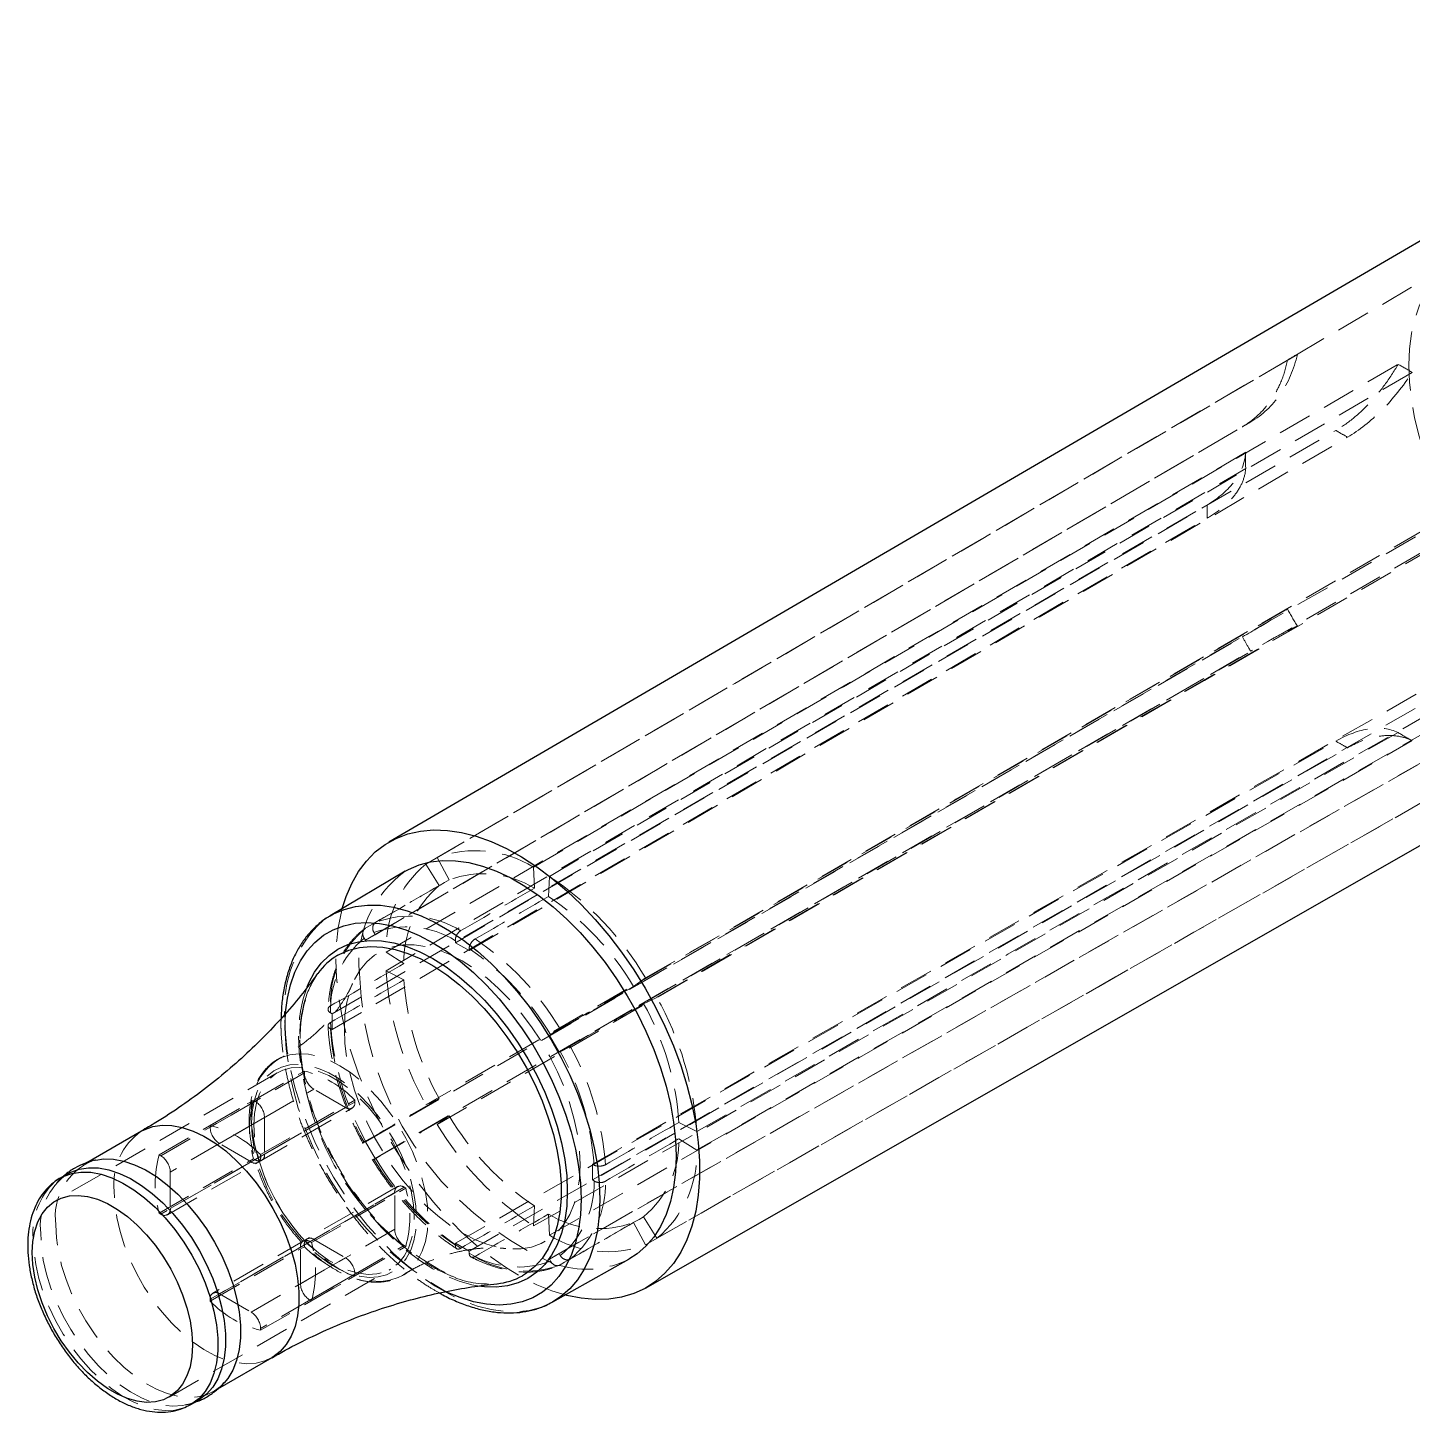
# Model space of a CAD drawing. Header units: millimetres. Extents: x 0 to 420, y 0 to 297.
# Drawn here: x 169.4 to 221.3, y 138.2 to 190.1 of the extents above; entities that cross this region are included whole.
import ezdxf

# ---------------------------------------------------------------- set-up
doc = ezdxf.new("R2010")
doc.units = ezdxf.units.MM
doc.linetypes.add('HIDDEN', pattern=[1.905, 1.27, -0.635])

msp = doc.modelspace()

# ---------------------------------------------------------------- linework, layer by layer
at = {"color": 7, "linetype": 'Continuous', "lineweight": 25}
for p, q in [((235.27918, 190.11609), (182.90681, 159.58196)), ((192.551, 142.87593), (245.18334, 172.95972)), ((183.51245, 158.4896), (180.7012, 156.81894)), ((180.67262, 156.80172), (180.7012, 156.81894)), ((173.62378, 148.74411), (171.57759, 147.56286)), ((170.86607, 147.15211), (170.58196, 146.9881)), ((189.0553, 142.34765), (191.90791, 143.94666)), ((189.0553, 142.34765), (189.03111, 142.33425)), ((176.48802, 139.08183), (178.52339, 140.25683)), ((175.48156, 138.50082), (175.76567, 138.66483)), ((175.48156, 138.50082), (175.46025, 138.48873))]:
    msp.add_line(p, q, dxfattribs=at)
at = {"color": 7, "linetype": 'HIDDEN', "lineweight": 18}
for p, q in [((222.89863, 181.34663), (216.76682, 177.76073)), ((182.02488, 155.90326), (214.91113, 175.15734)), ((182.38488, 156.11115), (215.21983, 175.33561)), ((185.40032, 155.81272), (218.41379, 175.01951)), ((185.90944, 155.51881), (218.85035, 174.76748)), ((180.77585, 153.1422), (213.58815, 172.23282)), ((180.77585, 152.55429), (213.58815, 171.72869)), ((188.92488, 152.33569), (222.04431, 171.39592)), ((189.28488, 151.71215), (222.35301, 170.86124)), ((182.02488, 148.35111), (214.91113, 167.27668)), ((182.38488, 147.72757), (215.21983, 166.742)), ((190.53392, 147.50898), (223.67599, 166.40923)), ((190.53392, 146.92107), (223.67599, 165.9051)), ((185.40032, 144.54446), (218.41379, 163.37044)), ((185.90944, 144.25055), (218.85035, 163.11841)), ((188.92488, 143.95211), (222.04431, 162.80231)), ((189.28488, 144.16), (222.35301, 162.98057)), ((184.71742, 159.00389), (185.16691, 158.16794)), ((184.79217, 157.95154), (184.29297, 158.75878)), ((188.35975, 157.85195), (188.32459, 158.6469)), ((188.92487, 158.30037), (188.88971, 157.54601)), ((180.47182, 156.66684), (180.67262, 156.80172)), ((182.02488, 155.90326), (181.97727, 155.98026)), ((182.38488, 156.11115), (182.02488, 155.90326)), ((182.34201, 156.19089), (182.38488, 156.11115)), ((185.40032, 155.81272), (185.39697, 155.88854)), ((185.90944, 155.51881), (185.40032, 155.81272)), ((182.79883, 155.4559), (183.46966, 155.02804)), ((185.91279, 155.59077), (185.90944, 155.51881)), ((183.46966, 154.41606), (182.79883, 154.76273)), ((192.08255, 154.17563), (192.53204, 154.49261)), ((192.9565, 153.75743), (192.45729, 153.52656)), ((180.71186, 153.18301), (180.77585, 153.1422)), ((180.77585, 153.1422), (180.77585, 152.55429)), ((180.77585, 152.55429), (180.71186, 152.58735)), ((188.92488, 152.33569), (188.96776, 152.36593)), ((189.28488, 151.71215), (188.92488, 152.33569)), ((189.3325, 151.73418), (189.28488, 151.71215)), ((178.78219, 151.46079), (178.86845, 151.50281)), ((178.72173, 150.93655), (170.41322, 146.14016)), ((176.20087, 148.96122), (179.7364, 151.00225)), ((179.7364, 150.93429), (176.20087, 148.89327)), ((179.7364, 150.93429), (179.7364, 151.00225)), ((176.55442, 148.2809), (180.08995, 150.32192)), ((181.27789, 149.63613), (180.08995, 150.32192)), ((174.29647, 147.86148), (177.832, 149.9025)), ((174.35532, 147.82751), (177.89085, 149.86853)), ((181.27789, 149.63613), (177.74236, 147.59511)), ((177.89085, 149.86853), (177.832, 149.9025)), ((177.99234, 147.57036), (181.52787, 149.61138)), ((178.09591, 147.86724), (181.63145, 149.90826)), ((178.09591, 147.79928), (181.63145, 149.8403)), ((181.63145, 149.8403), (181.63145, 149.90826)), ((184.29297, 149.73475), (184.79217, 149.96562)), ((178.2444, 149.25616), (174.70887, 147.21514)), ((178.2444, 149.25616), (178.2444, 147.88437)), ((185.16691, 149.31655), (184.71742, 148.99957)), ((193.7798, 149.07612), (194.45064, 148.72945)), ((176.20087, 148.96122), (176.20087, 148.89327)), ((177.74236, 147.59511), (176.55442, 148.2809)), ((181.97727, 148.32909), (182.02488, 148.35111)), ((182.02488, 148.35111), (182.38488, 147.72757)), ((194.45064, 148.03628), (193.7798, 148.46414)), ((171.57759, 147.56286), (171.43175, 147.47868)), ((174.29647, 147.86148), (174.35532, 147.82751)), ((174.29647, 145.67315), (177.832, 147.71417)), ((177.89085, 147.6802), (174.35532, 145.63918)), ((174.6053, 145.61443), (178.14083, 147.65545)), ((174.70887, 145.84335), (178.2444, 147.88437)), ((177.89085, 147.6802), (177.832, 147.71417)), ((178.09591, 147.86724), (178.09591, 147.79928)), ((182.38488, 147.72757), (182.34201, 147.69734)), ((190.53392, 147.50898), (190.59791, 147.47591)), ((190.53392, 146.92107), (190.53392, 147.50898)), ((174.70887, 147.21514), (174.70887, 145.84335)), ((179.58791, 144.39853), (183.12344, 146.43955)), ((183.22701, 146.66847), (179.69148, 144.62745)), ((183.47699, 146.64372), (179.94146, 144.6027)), ((180.00031, 144.56873), (183.53584, 146.60975)), ((183.12344, 145.06776), (183.12344, 146.43955)), ((183.47699, 146.64372), (183.53584, 146.60975)), ((190.59791, 146.88026), (190.53392, 146.92107)), ((188.32459, 145.19182), (188.35975, 145.94617)), ((174.29647, 145.67315), (174.35532, 145.63918)), ((188.88971, 145.64023), (188.92487, 144.84529)), ((192.45729, 145.54064), (192.9565, 144.7334)), ((183.12344, 145.06776), (179.58791, 143.02674)), ((192.53204, 144.48829), (192.08255, 145.32424)), ((176.20087, 142.4426), (179.7364, 144.48362)), ((176.20087, 142.37464), (179.7364, 144.41566)), ((179.83997, 144.71254), (176.30444, 142.67152)), ((180.08995, 144.68778), (176.55442, 142.64676)), ((179.58791, 143.02674), (179.58791, 144.39853)), ((179.7364, 144.48362), (179.7364, 144.41566)), ((180.00031, 144.56873), (179.94146, 144.6027)), ((179.94146, 142.41437), (183.47699, 144.45539)), ((180.00031, 142.3804), (183.53584, 144.42142)), ((180.08995, 144.68778), (181.27789, 144.002)), ((183.47699, 144.45539), (183.53584, 144.42142)), ((185.39697, 144.4725), (185.40032, 144.54446)), ((185.40032, 144.54446), (185.90944, 144.25055)), ((177.74236, 141.96098), (181.27789, 144.002)), ((185.90944, 144.25055), (185.91279, 144.17472)), ((188.92488, 143.95211), (189.28488, 144.16)), ((188.96776, 143.87238), (188.92488, 143.95211)), ((189.28488, 144.16), (189.3325, 144.08301)), ((174.66288, 138.77874), (182.97138, 143.57514)), ((181.63145, 143.38963), (178.09591, 141.34861)), ((178.09591, 141.28065), (181.63145, 143.32167)), ((181.63145, 143.38963), (181.63145, 143.32167)), ((183.45639, 143.36584), (183.4169, 143.34169)), ((176.20087, 142.37464), (176.20087, 142.4426)), ((176.55442, 142.64676), (177.74236, 141.96098)), ((180.00031, 142.3804), (179.94146, 142.41437)), ((178.09591, 141.28065), (178.09591, 141.34861)), ((176.33136, 138.9914), (176.48802, 139.08183)), ((175.46025, 138.48873), (175.39722, 138.45537))]:
    msp.add_line(p, q, dxfattribs=at)
at = {"color": 7, "linetype": 'HIDDEN', "lineweight": 18, "flags": 128}
for points in [[(221.15164, 177.46295), (221.17584, 178.07113), (221.24823, 178.64648), (221.36824, 179.18436), (221.5349, 179.68045), (221.74686, 180.13075), (222.00242, 180.53163), (222.29953, 180.87987), (222.63578, 181.17266), (223.00848, 181.40764), (223.41462, 181.58293), (223.85094, 181.69711), (224.31391, 181.74927), (224.79981, 181.73898), (225.30473, 181.66632), (225.82461, 181.53188), (226.35525, 181.33675), (226.89239, 181.08249), (227.43171, 180.77115), (227.96885, 180.40524), (228.49949, 179.98771), (229.01937, 179.5219), (229.52429, 179.01159), (230.01019, 178.46087), (230.47317, 177.87418), (230.90948, 177.25625), (231.31562, 176.61204), (231.68832, 175.94674), (232.02457, 175.26572), (232.32168, 174.57445), (232.57724, 173.8785), (232.7892, 173.18348), (232.95586, 172.49497), (233.07587, 171.81853), (233.14826, 171.1596), (233.17246, 170.52348), (233.14826, 169.9153), (233.07587, 169.33995), (232.95586, 168.80206), (232.7892, 168.30597), (232.57724, 167.85568), (232.32168, 167.4548), (232.02457, 167.10656), (231.68832, 166.81377), (231.31562, 166.57878), (230.90948, 166.40349), (230.47317, 166.28931), (230.01019, 166.23715), (229.52429, 166.24745), (229.01937, 166.32011), (228.49949, 166.45454), (227.96885, 166.64968), (227.43171, 166.90393), (226.89239, 167.21527), (226.35525, 167.58118), (225.82461, 167.99872), (225.30473, 168.46452), (224.79981, 168.97483), (224.31391, 169.52555), (223.85094, 170.11224), (223.41462, 170.73018), (223.00848, 171.37439), (222.63578, 172.03968), (222.29953, 172.72071), (222.00242, 173.41197), (221.74686, 174.10792), (221.5349, 174.80295), (221.36824, 175.49145), (221.24823, 176.16789), (221.17584, 176.82683), (221.15164, 177.46295)], [(184.29297, 158.75878), (195.87768, 165.53467), (216.59768, 177.65359)], [(216.97091, 177.86912), (205.11003, 170.93169), (184.71742, 159.00389)], [(188.32459, 158.6469), (199.9513, 165.4062), (220.74631, 177.49547)], [(221.27413, 177.19077), (209.37806, 170.24408), (188.92487, 158.30037)], [(215.03386, 174.19667), (203.17975, 167.30499), (182.79883, 155.4559)], [(182.79883, 154.76273), (194.35855, 161.51335), (215.03386, 173.58716)], [(192.53204, 154.49261), (204.19311, 161.20321), (225.04954, 173.20543)], [(225.42276, 172.55898), (213.48369, 165.64494), (192.9565, 153.75743)], [(216.59768, 168.32469), (204.71796, 161.48844), (184.29297, 149.73475)], [(184.71742, 148.99957), (196.28377, 155.69788), (216.97091, 167.67824)], [(194.45064, 148.72945), (206.11834, 155.38774), (226.98659, 167.29651)], [(226.98659, 166.687), (215.02189, 159.82838), (194.45064, 148.03628)], [(220.74631, 163.6929), (208.82359, 156.8893), (188.32459, 145.19182)], [(188.92487, 144.84529), (200.52559, 151.49489), (221.27413, 163.3882)], [(192.9565, 144.7334), (204.5992, 151.36642), (225.42276, 163.23008)], [(225.04954, 163.01455), (213.09162, 156.20168), (192.53204, 144.48829)], [(181.23547, 152.58291), (181.25968, 153.10238), (181.33204, 153.58821), (181.45177, 154.03507), (181.61754, 154.43807), (181.82755, 154.79279), (182.0795, 155.09535), (182.37062, 155.34243), (182.69772, 155.53132), (183.05721, 155.65996), (183.44517, 155.72693), (183.85734, 155.7315), (184.28921, 155.67362), (184.73603, 155.55393), (185.19293, 155.37374), (185.65488, 155.13501), (186.11684, 154.84038), (186.57373, 154.49305), (187.02056, 154.09685), (187.45242, 153.65611), (187.86459, 153.17565), (188.25255, 152.66075), (188.61205, 152.11705), (188.93915, 151.55049), (189.23027, 150.9673), (189.48221, 150.37385), (189.69222, 149.77666), (189.858, 149.18226), (189.97773, 148.59716), (190.05009, 148.02778), (190.0743, 147.48036), (190.05009, 146.96089), (189.97773, 146.47506), (189.858, 146.0282), (189.69222, 145.6252), (189.48221, 145.27047), (189.23027, 144.96792), (188.93915, 144.72084), (188.61205, 144.53195), (188.25255, 144.40331), (187.86459, 144.33634), (187.45242, 144.33177), (187.02056, 144.38964), (186.57373, 144.50933), (186.11684, 144.68953), (185.65488, 144.92825), (185.19293, 145.22289), (184.73603, 145.57021), (184.28921, 145.96642), (183.85734, 146.40716), (183.44517, 146.88761), (183.05721, 147.40251), (182.69772, 147.94622), (182.37062, 148.51277), (182.0795, 149.09597), (181.82755, 149.68941), (181.61754, 150.28661), (181.45177, 150.88101), (181.33204, 151.46611), (181.25968, 152.03548), (181.23547, 152.58291)], [(189.51732, 142.60663), (189.0188, 142.76205), (188.45374, 142.9919), (187.88368, 143.27957), (187.31261, 143.62305), (186.74455, 144.01993), (186.18348, 144.46743), (185.63334, 144.9624), (185.09797, 145.50137), (184.58115, 146.08056), (184.08648, 146.69592), (183.61745, 147.34312), (183.17735, 148.01762), (182.76925, 148.7147), (182.39602, 149.42947), (182.06029, 150.1569), (181.7644, 150.8919), (181.51043, 151.62931), (181.30016, 152.36397), (181.13507, 153.09071), (181.01631, 153.80444), (180.94472, 154.50015), (180.9208, 155.17296)], [(179.00452, 152.60537), (179.02822, 153.1835), (179.0299, 153.20315)], [(189.03111, 142.33425), (188.99148, 142.31296), (188.59227, 142.14066), (188.1634, 142.02843), (187.70833, 141.97716), (187.23071, 141.98728), (186.7344, 142.0587), (186.2234, 142.19084), (185.7018, 142.38265), (185.17382, 142.63257), (184.64371, 142.9386), (184.11574, 143.29826), (183.59414, 143.70868), (183.08313, 144.16653), (182.58683, 144.66814), (182.10921, 145.20946), (181.65414, 145.78615), (181.22527, 146.39354), (180.82606, 147.02676), (180.45972, 147.68071), (180.1292, 148.35011), (179.83716, 149.02959), (179.58596, 149.71367), (179.37761, 150.39683), (179.21379, 151.07359), (179.09583, 151.7385), (179.02468, 152.38619), (179.00089, 153.01146)], [(186.38237, 142.92401), (186.02108, 142.98853), (185.54157, 143.12664), (185.0526, 143.32516), (184.55887, 143.58218), (184.06514, 143.89521), (183.57616, 144.26125), (183.09665, 144.67676), (182.63122, 145.13775), (182.18436, 145.63978), (181.76036, 146.17802), (181.36332, 146.74727), (180.99705, 147.34205), (180.66508, 147.95665), (180.37061, 148.58514), (180.11648, 149.22146), (179.90513, 149.85949), (179.73859, 150.49309), (179.61848, 151.11615), (179.54595, 151.72267), (179.52169, 152.30682)], [(178.86845, 151.50281), (178.87345, 151.50505), (179.18769, 151.60794), (179.52931, 151.6492), (179.89333, 151.62825), (180.27444, 151.54537), (180.66709, 151.40179), (181.06555, 151.1996), (181.46401, 150.94174), (181.85666, 150.63197), (182.23778, 150.27482), (182.6018, 149.87549), (182.94342, 149.4398), (183.25765, 148.97411), (183.53992, 148.4852), (183.78611, 147.98022), (183.99263, 147.46651), (184.15646, 146.95157), (184.27522, 146.44292), (184.34717, 145.94796), (184.37128, 145.47392), (184.34717, 145.0277), (184.27522, 144.61582), (184.15646, 144.24428), (183.99263, 143.91851), (183.78611, 143.64324), (183.53992, 143.42249), (183.45639, 143.36584)], [(177.75285, 149.0418), (177.77725, 149.47547), (177.85005, 149.87414), (177.9701, 150.23151), (178.13552, 150.54195), (178.3437, 150.80058), (178.59134, 151.00329), (178.87456, 151.14691), (179.18887, 151.22917), (179.52932, 151.24876), (179.89055, 151.20538), (180.26685, 151.09972), (180.6523, 150.93343), (181.04081, 150.70915), (181.42626, 150.43041), (181.80256, 150.1016), (182.16379, 149.72791), (182.50425, 149.31524), (182.81856, 148.87009), (183.10177, 148.39948), (183.34942, 147.91084), (183.55759, 147.41186), (183.72301, 146.91043), (183.84307, 146.41444), (183.91587, 145.93172), (183.94026, 145.46989), (183.91587, 145.03622), (183.84307, 144.63756), (183.72301, 144.28018), (183.55759, 143.96974), (183.34942, 143.71112), (183.10177, 143.5084), (182.81856, 143.36478), (182.50425, 143.28253), (182.16379, 143.26293), (181.80256, 143.30631), (181.42626, 143.41198), (181.04081, 143.57826), (180.6523, 143.80254), (180.26685, 144.08129), (179.89055, 144.41009), (179.52932, 144.78378), (179.18887, 145.19645), (178.87456, 145.6416), (178.59134, 146.11221), (178.3437, 146.60086), (178.13552, 147.09983), (177.9701, 147.60126), (177.85005, 148.09725), (177.77725, 148.57997), (177.75285, 149.0418)], [(177.84135, 148.99071), (177.86505, 149.41198), (177.93577, 149.79924), (178.05239, 150.14639), (178.21308, 150.44795), (178.4153, 150.69917), (178.65586, 150.89609), (178.93097, 151.0356), (179.23629, 151.1155), (179.567, 151.13454), (179.9179, 151.0924), (180.28344, 150.98976), (180.65786, 150.82823), (181.03525, 150.61036), (181.40968, 150.33959), (181.77522, 150.02019), (182.12611, 149.6572), (182.45683, 149.25633), (182.76215, 148.82391), (183.03726, 148.36677), (183.27782, 147.8921), (183.48004, 147.4074), (183.64072, 146.92031), (183.75735, 146.43851), (183.82806, 145.9696), (183.85176, 145.52098), (183.82806, 145.09972), (183.75735, 144.71245), (183.64072, 144.36531), (183.48004, 144.06374), (183.27782, 143.81252), (183.03726, 143.6156), (182.76215, 143.47609), (182.45683, 143.39619), (182.12611, 143.37716), (181.77522, 143.41929), (181.40968, 143.52193), (181.03525, 143.68346), (180.65786, 143.90133), (180.28344, 144.1721), (179.9179, 144.4915), (179.567, 144.8545), (179.23629, 145.25536), (178.93097, 145.68778), (178.65586, 146.14493), (178.4153, 146.61959), (178.21308, 147.10429), (178.05239, 147.59138), (177.93577, 148.07318), (177.86505, 148.54209), (177.84135, 148.99071)], [(183.4169, 143.34169), (183.25765, 143.25949), (182.94342, 143.1566), (182.6018, 143.11534), (182.23778, 143.13629), (181.85666, 143.21917), (181.46401, 143.36275), (181.06555, 143.56494), (180.66709, 143.8228), (180.27444, 144.13257), (179.89333, 144.48972), (179.52931, 144.88905), (179.18769, 145.32474), (178.87345, 145.79043), (178.59118, 146.27934), (178.34499, 146.78432), (178.13848, 147.29803), (177.97465, 147.81297), (177.85589, 148.32162), (177.78393, 148.81658), (177.75983, 149.29062)], [(171.84344, 147.64724), (171.86163, 147.65191), (171.91585, 147.66464)], [(170.40182, 146.86755), (170.40712, 146.87161), (170.5876, 146.99134)], [(178.52127, 140.25561), (178.25673, 140.13326), (177.92319, 140.04944), (177.56369, 140.02811), (177.18326, 140.06957), (176.78727, 140.17322), (176.38125, 140.33761), (175.97091, 140.56045), (175.56202, 140.83859), (175.1603, 141.16814), (174.77141, 141.54447), (174.4008, 141.96229), (174.05366, 142.41574), (173.73489, 142.89846), (173.44894, 143.40367), (173.19984, 143.92427), (172.99108, 144.45296), (172.82559, 144.98232), (172.7057, 145.50492), (172.63308, 146.01341), (172.60876, 146.50067)], [(175.76567, 138.66483), (175.49901, 138.54126), (175.16547, 138.45745), (174.80597, 138.43612), (174.42555, 138.47757), (174.02955, 138.58122), (173.62353, 138.74562), (173.2132, 138.96845), (172.8043, 139.2466), (172.40259, 139.57614), (172.01369, 139.95247), (171.64308, 140.37029), (171.29595, 140.82375), (170.97717, 141.30647), (170.69123, 141.81167), (170.44213, 142.33228), (170.23336, 142.86097), (170.06788, 143.39033), (169.94798, 143.91292), (169.87537, 144.42142), (169.85105, 144.90867)], [(176.7321, 139.31502), (176.63558, 139.21733), (176.36759, 139.01294), (176.0647, 138.86782), (175.73116, 138.78401), (175.37165, 138.76268), (174.99123, 138.80413), (174.59523, 138.90778), (174.18922, 139.07218), (173.77888, 139.29502), (173.36999, 139.57316), (172.96827, 139.90271), (172.57938, 140.27904), (172.20877, 140.69686), (171.86163, 141.15031), (171.54286, 141.63303), (171.25691, 142.13824), (171.00781, 142.65884), (170.79905, 143.18753), (170.63356, 143.71689), (170.51367, 144.23949), (170.44105, 144.74798), (170.41673, 145.23524)], [(175.33871, 138.42745), (175.21491, 138.37725), (174.88137, 138.29344), (174.52186, 138.27211), (174.14144, 138.31356), (173.74544, 138.41721), (173.33942, 138.58161), (172.92909, 138.80444), (172.52019, 139.08258), (172.11848, 139.41213), (171.72959, 139.78846), (171.35897, 140.20628), (171.01184, 140.65974), (170.69307, 141.14245), (170.40712, 141.64766), (170.15802, 142.16827), (169.94926, 142.69696), (169.78377, 143.22632), (169.66387, 143.74891), (169.59126, 144.25741), (169.56694, 144.74466)]]:
    msp.add_lwpolyline(points, dxfattribs=at)
at = {"color": 7, "linetype": 'Continuous', "lineweight": 25, "flags": 128}
for points in [[(181.15652, 157.08953), (181.30016, 157.54397), (181.51043, 158.03585), (181.7644, 158.48004), (182.06029, 158.87341), (182.39602, 159.21321), (182.76925, 159.49705), (183.17735, 159.72295), (183.61745, 159.88932), (184.08648, 159.99499), (184.58115, 160.03922), (185.09797, 160.0217), (185.63334, 159.94256), (186.18348, 159.80234), (186.74455, 159.60203), (187.31261, 159.34305), (187.88368, 159.02719), (188.45374, 158.65669), (189.0188, 158.23413), (189.57489, 157.76249), (190.11812, 157.24506), (190.64468, 156.68549), (191.15087, 156.08769), (191.63314, 155.45585), (192.08811, 154.79442), (192.51258, 154.10803), (192.90359, 153.40149), (193.25838, 152.67976), (193.57447, 151.9479), (193.84964, 151.21104), (194.08197, 150.47436), (194.26981, 149.74303), (194.41186, 149.02216), (194.50711, 148.31682), (194.55491, 147.63195), (194.55491, 146.97237), (194.50711, 146.34269), (194.41186, 145.74733), (194.26981, 145.19047), (194.08197, 144.67601), (193.84964, 144.20756), (193.57447, 143.78842), (193.25838, 143.42151), (192.90359, 143.10941), (192.51258, 142.85432), (192.08811, 142.65801), (191.63314, 142.52187), (191.15087, 142.44686), (190.64468, 142.43349), (190.11812, 142.48186), (189.57489, 142.59164), (189.51732, 142.60663)], [(183.51245, 158.4896), (183.63792, 158.55987), (184.03911, 158.73302), (184.4701, 158.84581), (184.92743, 158.89733), (185.40741, 158.88716), (185.90617, 158.81539), (186.41971, 158.6826), (186.94389, 158.48984), (187.47448, 158.23868), (188.00722, 157.93114), (188.53781, 157.56969), (189.06198, 157.15724), (189.57552, 156.69712), (190.07429, 156.19303), (190.55427, 155.64903), (191.01159, 155.06949), (191.44259, 154.45909), (191.84378, 153.82273), (192.21193, 153.16555), (192.54409, 152.49283), (192.83757, 151.80999), (193.09002, 151.12252), (193.2994, 150.43597), (193.46402, 149.75586), (193.58256, 149.08767), (193.65408, 148.43677), (193.67798, 147.8084), (193.65408, 147.20764), (193.58256, 146.6393), (193.46402, 146.10798), (193.2994, 145.61794), (193.09002, 145.17313), (192.83757, 144.77714), (192.54409, 144.43314), (192.21193, 144.14392), (191.90791, 143.94666)], [(171.91585, 147.66464), (172.20877, 147.70458), (172.57938, 147.6945), (172.96827, 147.62182), (173.36999, 147.48756), (173.77888, 147.2936), (174.18922, 147.04267), (174.59523, 146.73829), (174.99123, 146.38473), (175.37165, 145.98696), (175.73116, 145.55055), (176.0647, 145.08165), (176.36759, 144.58681), (176.63558, 144.07301), (176.86492, 143.54744), (177.05237, 143.01748), (177.19532, 142.49058), (177.29174, 141.97413), (177.34029, 141.47537), (177.34029, 141.00132), (177.29174, 140.55863), (177.19532, 140.15351), (177.05237, 139.79165), (176.86492, 139.47812), (176.7321, 139.31502)], [(170.86607, 147.15211), (170.97717, 147.21068), (171.29595, 147.32535), (171.64308, 147.37801), (172.01369, 147.36793), (172.40259, 147.29526), (172.8043, 147.16099), (173.2132, 146.96704), (173.62353, 146.71611), (174.02955, 146.41173), (174.42555, 146.05817), (174.80597, 145.6604), (175.16547, 145.22399), (175.49901, 144.75508), (175.80191, 144.26025), (176.0699, 143.74644), (176.29923, 143.22087), (176.48669, 142.69092), (176.62963, 142.16401), (176.72605, 141.64756), (176.77461, 141.14881), (176.77461, 140.67476), (176.72605, 140.23207), (176.62963, 139.82695), (176.48669, 139.46508), (176.29923, 139.15156), (176.0699, 138.89077), (175.80191, 138.68638), (175.76567, 138.66483)], [(169.53285, 144.19432), (169.55655, 144.61558), (169.62726, 145.00284), (169.74388, 145.34999), (169.90457, 145.65155), (170.10679, 145.90278), (170.34735, 146.0997), (170.62246, 146.23921), (170.92778, 146.31911), (171.2585, 146.33814), (171.60939, 146.296), (171.97493, 146.19336), (172.34935, 146.03183), (172.72675, 145.81397), (173.10117, 145.5432), (173.46671, 145.2238), (173.81761, 144.8608), (174.14832, 144.45993), (174.45364, 144.02751), (174.72875, 143.57037), (174.96931, 143.0957), (175.17153, 142.611), (175.33222, 142.12391), (175.44884, 141.64211), (175.51956, 141.17321), (175.54326, 140.72458), (175.51956, 140.30332), (175.44884, 139.91606), (175.33222, 139.56891), (175.17153, 139.26734), (174.96931, 139.01612), (174.72875, 138.8192), (174.45364, 138.67969), (174.14832, 138.59979), (173.81761, 138.58076), (173.46671, 138.6229), (173.10117, 138.72554), (172.72675, 138.88706), (172.34935, 139.10493), (171.97493, 139.3757), (171.60939, 139.6951), (171.2585, 140.0581), (170.92778, 140.45897), (170.62246, 140.89138), (170.34735, 141.34853), (170.10679, 141.8232), (169.90457, 142.3079), (169.74388, 142.79499), (169.62726, 143.27678), (169.55655, 143.74569), (169.53285, 144.19432)]]:
    msp.add_lwpolyline(points, dxfattribs=at)
at = {"color": 8, "linetype": 'Continuous', "lineweight": 25, "flags": 128}
for points in [[(180.7012, 156.81894), (180.82606, 156.88886), (181.22527, 157.06116), (181.65414, 157.17339), (182.10921, 157.22466), (182.58683, 157.21454), (183.08313, 157.14312), (183.59414, 157.01098), (184.11574, 156.81918), (184.64371, 156.56925), (185.17382, 156.26323), (185.7018, 155.90356), (186.2234, 155.49315), (186.7344, 155.03529), (187.23071, 154.53368), (187.70833, 153.99236), (188.1634, 153.41568), (188.59227, 152.80828), (188.99148, 152.17506), (189.35782, 151.52112), (189.68834, 150.85171), (189.98038, 150.17223), (190.23158, 149.48816), (190.43993, 148.80499), (190.60374, 148.12823), (190.7217, 147.46333), (190.79286, 146.81563), (190.81665, 146.19037), (190.79286, 145.59256), (190.7217, 145.02702), (190.60374, 144.49832), (190.43993, 144.01069), (190.23158, 143.56808), (189.98038, 143.17403), (189.68834, 142.83174), (189.35782, 142.54394), (189.0553, 142.34765)], [(179.0299, 153.20315), (179.0991, 153.72934), (179.21656, 154.23823), (179.3796, 154.70583), (179.58682, 155.12816), (179.83647, 155.50161), (180.12641, 155.82299), (180.45416, 156.08957), (180.81693, 156.29906), (181.21163, 156.44968), (181.63488, 156.54015), (182.08308, 156.56969), (182.55241, 156.53805), (183.03885, 156.44551), (183.53826, 156.29284), (184.04638, 156.08136), (184.55887, 155.81287), (185.07136, 155.48965), (185.57947, 155.11447), (186.07889, 154.69053), (186.56533, 154.22144), (187.03465, 153.71121), (187.48285, 153.16419), (187.90611, 152.58504), (188.3008, 151.97871), (188.66358, 151.35037), (188.99133, 150.70538), (189.28126, 150.04925), (189.53091, 149.38756), (189.73814, 148.72597), (189.90118, 148.07013), (190.01864, 147.42562), (190.08952, 146.79795), (190.11321, 146.19246), (190.08952, 145.61434), (190.01864, 145.0685), (189.90118, 144.55961), (189.73814, 144.092), (189.53091, 143.66967), (189.28126, 143.29623), (188.99133, 142.97484), (188.66358, 142.70827), (188.3008, 142.49878), (187.90611, 142.34815), (187.48285, 142.25769), (187.03465, 142.22815), (186.56533, 142.25978), (186.07889, 142.35233), (185.57947, 142.50499), (185.07136, 142.71647), (185.0478, 142.72761)], [(179.83942, 154.15654), (179.90513, 154.31144), (180.11648, 154.70545), (180.37061, 155.04835), (180.66508, 155.33685), (180.99705, 155.56817), (181.36332, 155.74007), (181.76036, 155.8509), (182.18436, 155.8996), (182.63122, 155.88569), (183.09665, 155.80931), (183.57616, 155.67119), (184.06514, 155.47267), (184.55887, 155.21566), (185.0526, 154.90263), (185.54157, 154.53659), (186.02108, 154.12107), (186.48651, 153.66008), (186.93337, 153.15805), (187.35737, 152.61982), (187.75442, 152.05057), (188.12069, 151.45578), (188.45265, 150.84118), (188.74712, 150.2127), (189.00126, 149.57637), (189.21261, 148.93834), (189.37914, 148.30474), (189.49925, 147.68168), (189.57178, 147.07516), (189.59604, 146.49102), (189.57178, 145.93488), (189.49925, 145.4121), (189.37914, 144.92772), (189.21261, 144.4864), (189.00126, 144.09239), (188.74712, 143.74948), (188.45265, 143.46098), (188.12069, 143.22967), (187.75442, 143.05777), (187.35737, 142.94693), (186.93337, 142.89824), (186.48651, 142.91215), (186.38237, 142.92401)], [(180.98616, 155.34403), (181.04043, 155.37478), (181.40697, 155.53672), (181.8039, 155.63712), (182.22728, 155.67497), (182.67288, 155.64991), (183.13629, 155.56219), (183.6129, 155.41266), (184.09797, 155.20283), (184.58669, 154.93478), (185.07419, 154.61116), (185.55563, 154.2352), (186.02622, 153.81064), (186.4813, 153.34169), (186.91633, 152.83301), (187.32699, 152.28966), (187.7092, 151.71703), (188.05916, 151.12083), (188.3734, 150.50697), (188.64879, 149.88156), (188.88259, 149.25081), (189.07249, 148.62099), (189.21658, 147.99836), (189.31345, 147.38911), (189.36212, 146.79929), (189.36212, 146.23476), (189.31345, 145.70114), (189.21658, 145.20373), (189.07249, 144.74747), (188.88259, 144.3369), (188.64879, 143.97609), (188.3734, 143.66863), (188.05916, 143.41759), (187.91552, 143.32913)], [(173.62177, 148.74294), (173.73489, 148.80268), (174.05366, 148.91734), (174.4008, 148.97001), (174.77141, 148.95993), (175.1603, 148.88725), (175.56202, 148.75299), (175.97091, 148.55903), (176.38125, 148.3081), (176.78727, 148.00372), (177.18326, 147.65017), (177.56369, 147.25239), (177.92319, 146.81599), (178.25673, 146.34708), (178.55962, 145.85225), (178.82762, 145.33844), (179.05695, 144.81287), (179.2444, 144.28291), (179.38735, 143.75601), (179.48377, 143.23956), (179.53232, 142.74081), (179.53232, 142.26676), (179.48377, 141.82406), (179.38735, 141.41894), (179.2444, 141.05708), (179.05695, 140.74355), (178.82762, 140.48276), (178.55962, 140.27838), (178.52127, 140.25561)], [(170.5876, 146.99134), (170.69307, 147.04667), (171.01184, 147.16134), (171.35897, 147.214), (171.72959, 147.20392), (172.11848, 147.13124), (172.52019, 146.99698), (172.92909, 146.80303), (173.33942, 146.5521), (173.74544, 146.24772), (174.14144, 145.89416), (174.52186, 145.49638), (174.88137, 145.05998), (175.21491, 144.59107), (175.5178, 144.09624), (175.78579, 143.58243), (176.01513, 143.05686), (176.20258, 142.5269), (176.34552, 142), (176.44195, 141.48355), (176.4905, 140.9848), (176.4905, 140.51075), (176.44195, 140.06806), (176.34552, 139.66293), (176.20258, 139.30107), (176.01513, 138.98754), (175.78579, 138.72676), (175.5178, 138.52237), (175.48156, 138.50082)]]:
    msp.add_lwpolyline(points, dxfattribs=at)
at = {"color": 7, "linetype": 'HIDDEN', "lineweight": 18}
for centre, radius, start, end in [((218.19217, 175.32337), 2.82354, 115.628262, 124.38249), ((217.02684, 170.44296), 7.97323, 57.812355, 62.193021), ((223.00321, 173.89192), 7.97517, 177.810023, 182.189977), ((229.46482, 175.32257), 14.64697, 208.539857, 211.460143), ((224.9936, 170.44071), 7.97323, 237.812355, 242.193021), ((186.15628, 155.14012), 4.12299, 58.270585, 110.425194), ((185.97704, 155.09429), 4.19552, 125.975098, 185.896584), ((186.92094, 155.58056), 4.12399, 129.586251, 181.732166), ((186.44062, 154.74924), 3.64827, 58.261837, 110.433943), ((187.11713, 155.1389), 3.64916, 129.577504, 181.740914), ((182.23845, 148.35372), 11.98515, 30.811031, 56.089907), ((182.97401, 148.74441), 10.60489, 30.806663, 56.094274), ((188.14511, 155.25722), 7.2248, 165.308581, 180.668222), ((183.6823, 153.1576), 3.64796, 58.316864, 110.378916), ((183.41065, 153.36705), 4.42408, 132.46023, 184.610252), ((184.35941, 153.54761), 3.64885, 129.632523, 181.685895), ((183.55992, 152.91173), 3.49803, 58.32038, 110.375399), ((184.20923, 153.28573), 3.49888, 129.636039, 181.682379), ((180.21527, 147.15206), 10.60586, 30.834134, 56.066803), ((180.23534, 147.15295), 10.17007, 30.835889, 56.065048), ((194.75757, 155.58046), 11.98667, 183.911752, 209.188474), ((182.97106, 152.73256), 3.34195, 144.756248, 164.068473), ((194.12333, 155.01828), 12.32473, 181.650643, 245.435709), ((194.05123, 155.13881), 10.60623, 183.907385, 209.192842), ((184.50147, 152.4036), 4.98072, 159.393646, 181.113391), ((182.49189, 147.91172), 11.98667, 3.911752, 29.188474), ((184.74538, 152.23369), 5.18506, 164.149352, 180.64526), ((183.19823, 148.35337), 10.60623, 3.907385, 29.192842), ((191.29433, 153.54752), 10.6072, 183.934854, 209.165373), ((190.82793, 153.05147), 11.83182, 182.160753, 240.756335), ((189.73456, 152.45377), 10.17772, 181.567863, 244.771621), ((190.85921, 153.28564), 10.17135, 183.936609, 209.163618), ((180.45055, 146.77762), 10.17135, 3.936609, 29.163618), ((180.4397, 146.76067), 10.6072, 3.934854, 29.165373), ((179.98927, 149.56623), 2.24641, 122.502459, 187.047319), ((178.78306, 147.16251), 3.95632, 43.948943, 76.056434), ((180.50401, 150.96922), 0.7684, 182.605478, 237.394522), ((181.63499, 148.80834), 3.95726, 163.94884, 196.05116), ((177.4768, 149.22123), 0.7684, 2.605478, 57.394522), ((181.41591, 149.80534), 0.21835, 230.796715, 9.214037), ((194.27546, 154.74777), 10.60489, 210.806663, 236.094274), ((174.97804, 146.78025), 2.38571, 124.645336, 186.729915), ((175.24753, 145.12149), 3.95632, 43.948943, 76.056434), ((176.96847, 148.9282), 0.7684, 182.605478, 237.394522), ((195.01101, 155.13846), 11.98515, 210.811031, 236.089907), ((190.13233, 148.35328), 3.64916, 309.577504, 1.740914), ((190.32853, 147.91162), 4.12399, 309.586251, 1.732166), ((172.65725, 145.54273), 2.26152, 112.335195, 187.814695), ((178.09945, 146.76732), 3.95726, 163.94884, 196.05116), ((173.94126, 147.18021), 0.7684, 2.605478, 57.394522), ((177.88037, 147.76432), 0.21835, 230.796715, 9.214037), ((178.02887, 147.84941), 0.21835, 230.796715, 9.214037), ((191.07442, 152.91032), 10.17007, 210.835889, 236.065048), ((191.51876, 153.15613), 10.60586, 210.834134, 236.066803), ((172.21947, 145.18844), 2.38489, 124.575416, 186.736764), ((172.1839, 144.94514), 2.62463, 133.643093, 184.380625), ((183.33898, 146.47451), 0.21835, 50.796715, 189.214037), ((179.73286, 145.51558), 3.95726, 343.94884, 16.05116), ((187.10053, 146.77754), 3.49888, 309.636039, 1.682379), ((187.37462, 146.76058), 3.64885, 309.632523, 1.685895), ((174.49333, 145.80839), 0.21835, 230.796715, 9.214037), ((190.80884, 148.74294), 3.64827, 238.261837, 290.433943), ((183.89105, 145.10269), 0.7684, 182.605478, 237.394522), ((179.80344, 144.43349), 0.21835, 50.796715, 189.214037), ((179.95194, 144.51858), 0.21835, 50.796715, 189.214037), ((182.58478, 147.16141), 3.95632, 223.948943, 256.056434), ((176.19732, 143.47456), 3.95726, 343.94884, 16.05116), ((191.09318, 148.35206), 4.12299, 238.270585, 290.425194), ((180.86384, 143.3547), 0.7684, 2.605478, 57.394522), ((187.74985, 147.15154), 3.49803, 238.32038, 290.375399), ((188.05173, 147.15059), 3.64796, 238.316864, 290.378916), ((190.32304, 147.08024), 3.51158, 253.305282, 296.828993), ((180.35551, 143.06167), 0.7684, 182.605478, 237.394522), ((186.66354, 146.62313), 3.60619, 249.430628, 274.7038), ((176.4164, 142.47756), 0.21835, 50.796715, 189.214037), ((179.04925, 145.12039), 3.95632, 223.948943, 256.056434), ((177.3283, 141.31368), 0.7684, 2.605478, 57.394522)]:
    msp.add_arc(centre, radius, start, end, dxfattribs=at)
at = {"color": 7, "linetype": 'Continuous', "lineweight": 25}
for centre, radius, start, end in [((182.23463, 153.23585), 2.45012, 120.634163, 144.430605), ((186.72371, 145.45363), 2.43597, 275.549234, 299.291707)]:
    msp.add_arc(centre, radius, start, end, dxfattribs=at)
at = {"color": 7, "linetype": 'HIDDEN', "lineweight": 18}
for major_axis, ratio, start_param, end_param in [((3798.47308, 2193.25324), 0.00166203, 1.56984324, 1.57056991), ((3791.18272, 2189.04408), 0.00166523, 1.56974256, 1.57046922), ((3800.17277, 2188.15742), 0.00123793, 1.5691513, 1.56987796), ((3789.86334, 2194.10915), 0.00111464, 1.56907642, 1.56980309), ((3794.75131, 2185.01859), 0.00123809, 1.57043853, 1.57116519), ((3794.75148, 2196.92387), 0.00111477, 1.57050603, 1.5712327), ((3798.85651, 2184.61611), 0.00008892, 1.56883267, 1.56955933), ((3791.56688, 2197.24211), 0.00008864, 4.71362598, 4.71435265), ((3798.4748, 2184.39484), 0.00008546, 1.57075375, 1.57148042), ((3791.18448, 2197.02213), 0.00008573, 4.71170489, 4.71243156), ((3795.2918, 2184.70679), 0.00111444, 4.71338233, 4.71410899), ((3795.2916, 2196.61185), 0.00123775, 4.71330746, 4.71403413), ((3800.17296, 2187.5336), 0.00111498, 4.71195271, 4.71267938), ((3789.86316, 2193.48512), 0.00123827, 4.71202023, 4.7127469), ((3791.56514, 2188.38171), 0.00166521, 4.71271624, 4.71344291), ((3798.85477, 2192.59214), 0.00166204, 4.71261556, 4.71334222)]:
    msp.add_ellipse((184.81714, 149.54801), major_axis=major_axis, ratio=ratio, start_param=start_param, end_param=end_param, dxfattribs=at)
for points, knots in [([(216.59768, 177.65359), (216.54597, 177.38154), (216.47039, 177.12372), (216.27334, 176.6354), (216.1507, 176.40323), (215.86212, 175.97578), (215.69845, 175.78299), (215.33324, 175.43829), (215.13025, 175.28564), (214.91113, 175.15734)], [0, 0, 0, 0, 0.25, 0.25, 0.5, 0.5, 0.75, 0.75, 1, 1, 1, 1]), ([(215.21983, 175.33561), (215.65855, 175.59247), (216.02872, 175.93955), (216.63246, 176.81351), (216.84581, 177.31123), (216.97091, 177.86912)], [0, 0, 0, 0, 0.5, 0.5, 1, 1, 1, 1]), ([(220.74631, 177.49547), (220.59194, 177.22636), (220.42555, 176.97117), (220.06968, 176.48755), (219.8786, 176.25746), (219.47935, 175.83348), (219.27395, 175.64207), (218.85186, 175.29944), (218.63376, 175.14748), (218.41379, 175.01951)], [0, 0, 0, 0, 0.25, 0.25, 0.5, 0.5, 0.75, 0.75, 1, 1, 1, 1]), ([(218.85035, 174.76748), (219.29049, 175.02467), (219.7195, 175.36238), (220.55538, 176.1983), (220.93429, 176.66862), (221.27413, 177.19077)], [0, 0, 0, 0, 0.5, 0.5, 1, 1, 1, 1]), ([(214.91113, 175.15734), (214.93683, 175.17218), (214.96281, 175.18717), (214.98906, 175.20233), (215.06378, 175.24547), (215.14073, 175.28991), (215.21983, 175.33561)], [0, 0, 0, 0, 0.000160543374, 0.000160543374, 0.000160543374, 0.000617528958, 0.000617528958, 0.000617528958, 0.000617528958]), ([(218.41379, 175.01951), (218.45056, 174.99706), (218.48762, 174.97476), (218.52495, 174.95263), (218.63121, 174.88963), (218.73971, 174.82789), (218.85035, 174.76748)], [0, 0, 0, 0, 0.000160543374, 0.000160543374, 0.000160543374, 0.000617528958, 0.000617528958, 0.000617528958, 0.000617528958]), ([(213.58815, 172.23282), (214.02656, 172.4879), (214.3702, 172.78485), (214.86856, 173.46223), (215.00658, 173.82005), (215.03386, 174.19667)], [0, 0, 0, 0, 0.5, 0.5, 1, 1, 1, 1]), ([(215.03386, 173.58716), (215.02025, 173.41678), (214.97839, 173.24884), (214.84038, 172.91764), (214.74321, 172.75312), (214.49589, 172.43493), (214.34782, 172.28326), (214.004, 171.99441), (213.80678, 171.85645), (213.58815, 171.72869)], [0, 0, 0, 0, 0.25, 0.25, 0.5, 0.5, 0.75, 0.75, 1, 1, 1, 1]), ([(213.58815, 171.72869), (213.5871, 171.77176), (213.58633, 171.815), (213.58583, 171.8584), (213.5844, 171.98192), (213.58517, 172.10677), (213.58815, 172.23282)], [0, 0, 0, 0, 0.000160543374, 0.000160543374, 0.000160543374, 0.000617528958, 0.000617528958, 0.000617528958, 0.000617528958]), ([(214.91113, 167.27668), (215.35053, 167.52955), (215.71547, 167.74626), (216.29694, 168.10761), (216.494, 168.24014), (216.59768, 168.32469)], [0, 0, 0, 0, 0.5, 0.5, 1, 1, 1, 1]), ([(215.21983, 166.742), (215.19203, 166.78772), (215.16451, 166.83361), (215.13725, 166.87966), (215.05968, 167.01072), (214.98427, 167.14312), (214.91113, 167.27668)], [0, 0, 0, 0, 0.000160543374, 0.000160543374, 0.000160543374, 0.000617528958, 0.000617528958, 0.000617528958, 0.000617528958]), ([(216.97091, 167.67824), (216.90852, 167.65458), (216.82355, 167.61639), (216.61021, 167.51207), (216.48062, 167.44529), (216.18098, 167.28511), (216.01325, 167.19297), (215.64279, 166.98519), (215.43861, 166.86869), (215.21983, 166.742)], [0, 0, 0, 0, 0.25, 0.25, 0.5, 0.5, 0.75, 0.75, 1, 1, 1, 1]), ([(218.41379, 163.37044), (218.85489, 163.62198), (219.2765, 163.77532), (220.08088, 163.8863), (220.43676, 163.84016), (220.74631, 163.6929)], [0, 0, 0, 0, 0.5, 0.5, 1, 1, 1, 1]), ([(221.27413, 163.3882), (221.10466, 163.47036), (220.92499, 163.52577), (220.54608, 163.58521), (220.34517, 163.58902), (219.93029, 163.54301), (219.71915, 163.49395), (219.28962, 163.34495), (219.06984, 163.24413), (218.85035, 163.11841)], [0, 0, 0, 0, 0.25, 0.25, 0.5, 0.5, 0.75, 0.75, 1, 1, 1, 1]), ([(218.85035, 163.11841), (218.81148, 163.13965), (218.77287, 163.16105), (218.73453, 163.1826), (218.62541, 163.24395), (218.51845, 163.30658), (218.41379, 163.37044)], [0, 0, 0, 0, 0.000160543374, 0.000160543374, 0.000160543374, 0.000617528958, 0.000617528958, 0.000617528958, 0.000617528958]), ([(182.03208, 156.35878), (181.97206, 156.31484), (181.80448, 156.19216), (181.55597, 155.95108), (181.29929, 155.62427), (181.08105, 155.25203), (180.90234, 154.83751), (180.76492, 154.38345), (180.67206, 153.90152), (180.63448, 153.53149), (180.62482, 153.32837), (180.62324, 153.29524)], [0, 0, 0, 0, 0.07119358, 0.19879087, 0.32682374, 0.45584128, 0.58602284, 0.7172761, 0.84934224, 0.9754223, 1, 1, 1, 1]), ([(181.97727, 155.98026), (181.93583, 156.04727), (181.91788, 156.1266), (181.93806, 156.26613), (181.97588, 156.32541), (182.03195, 156.35778)], [0, 0, 0, 0, 0.5, 0.5, 1, 1, 1, 1]), ([(182.41198, 156.57724), (182.35597, 156.5449), (182.31658, 156.48462), (182.2908, 156.34198), (182.30497, 156.25978), (182.34201, 156.19089)], [0, 0, 0, 0, 0.5, 0.5, 1, 1, 1, 1]), ([(185.39697, 155.88854), (185.39405, 155.95453), (185.41412, 156.03283), (185.4885, 156.17082), (185.5422, 156.2296), (185.59829, 156.26189)], [0, 0, 0, 0, 0.5, 0.5, 1, 1, 1, 1]), ([(186.13574, 155.95163), (186.07975, 155.91921), (186.02377, 155.86166), (185.9415, 155.72843), (185.91569, 155.65293), (185.91279, 155.59077)], [0, 0, 0, 0, 0.5, 0.5, 1, 1, 1, 1]), ([(181.54583, 154.2878), (181.53341, 154.25784), (181.48656, 154.14482), (181.36045, 153.90092), (181.15721, 153.56352), (180.88697, 153.18774), (180.54826, 152.79158), (180.13996, 152.39047), (179.66673, 152.00651), (179.20839, 151.69121), (178.90039, 151.53034), (178.77993, 151.46743)], [0, 0, 0, 0, 0.03836064, 0.14471075, 0.25759365, 0.37727528, 0.50353261, 0.63553818, 0.77188491, 0.9107879, 1, 1, 1, 1]), ([(179.68286, 153.28766), (179.69142, 153.34055), (179.71395, 153.47972), (179.75413, 153.60243), (179.77904, 153.67851)], [0, 0, 0, 0, 0.37999701, 1, 1, 1, 1]), ([(179.58027, 152.22517), (179.58153, 152.31533), (179.5852, 152.57723), (179.6137, 152.93773), (179.6632, 153.18817), (179.68286, 153.28766)], [0, 0, 0, 0, 0.24035463, 0.6982404, 1, 1, 1, 1]), ([(180.71213, 153.44026), (180.65607, 153.40798), (180.62422, 153.36174), (180.62417, 153.26677), (180.65658, 153.21827), (180.71186, 153.18301)], [0, 0, 0, 0, 0.5, 0.5, 1, 1, 1, 1]), ([(178.86415, 152.97652), (178.86162, 152.9211), (178.85441, 152.76299), (178.86581, 152.39716), (178.90227, 151.87876), (178.99268, 151.24673), (179.12499, 150.60408), (179.2991, 149.95476), (179.51323, 149.30344), (179.76578, 148.65459), (180.05482, 148.0127), (180.37825, 147.38222), (180.73378, 146.76753), (181.1189, 146.17292), (181.53095, 145.60258), (181.96714, 145.06054), (182.42455, 144.5506), (182.90017, 144.07657), (183.3909, 143.64135), (183.89369, 143.25023), (184.36632, 142.92523), (184.67191, 142.75459), (184.80533, 142.68009)], [0, 0, 0, 0, 0.01543332, 0.04402422, 0.09797488, 0.15188288, 0.20573748, 0.25953322, 0.31327358, 0.36696723, 0.42062563, 0.47426174, 0.52788922, 0.58152211, 0.63517005, 0.68884749, 0.74256881, 0.79634801, 0.85019791, 0.90412876, 0.95814577, 1, 1, 1, 1]), ([(180.62321, 152.72183), (180.62847, 152.62217), (180.64367, 152.33385), (180.70225, 151.84245), (180.81233, 151.24697), (180.9647, 150.64264), (181.15698, 150.03464), (181.38843, 149.42813), (181.64763, 148.8415), (181.84459, 148.46455), (181.93926, 148.28337)], [0, 0, 0, 0, 0.070996, 0.20539997, 0.33972048, 0.47393371, 0.60804309, 0.74206395, 0.87601788, 1, 1, 1, 1]), ([(180.71186, 152.58735), (180.65617, 152.61613), (180.62416, 152.65778), (180.62423, 152.74362), (180.65613, 152.7872), (180.71213, 152.81963)], [0, 0, 0, 0, 0.5, 0.5, 1, 1, 1, 1]), ([(185.41656, 143.25186), (185.27219, 143.30812), (184.98035, 143.42182), (184.53251, 143.65763), (184.08065, 143.94022), (183.63109, 144.27062), (183.18808, 144.64478), (182.75551, 145.05991), (182.33728, 145.5124), (181.93716, 145.99836), (181.55873, 146.51354), (181.20538, 147.05345), (180.88027, 147.61332), (180.58626, 148.18821), (180.32596, 148.77302), (180.10163, 149.36254), (179.91519, 149.95152), (179.76819, 150.5347), (179.66175, 151.1069), (179.59799, 151.65314), (179.58087, 152.02131), (179.58033, 152.20559), (179.58027, 152.22517)], [0, 0, 0, 0, 0.0513609, 0.10381446, 0.1562555, 0.20870629, 0.26118307, 0.3136916, 0.36623142, 0.41879861, 0.47138739, 0.52399108, 0.57660256, 0.62921447, 0.68181703, 0.73440262, 0.7869638, 0.83949342, 0.89198509, 0.94443412, 0.99409342, 1, 1, 1, 1]), ([(188.96776, 152.36593), (189.00507, 152.39224), (189.06481, 152.43138), (189.19573, 152.5135), (189.26598, 152.5559), (189.32205, 152.58814)], [0, 0, 0, 0, 0.5, 0.5, 1, 1, 1, 1]), ([(189.70208, 151.9299), (189.64606, 151.89744), (189.57417, 151.85777), (189.43774, 151.78553), (189.37364, 151.7532), (189.3325, 151.73418)], [0, 0, 0, 0, 0.5, 0.5, 1, 1, 1, 1]), ([(178.88174, 151.50337), (178.8588, 151.49484), (178.73319, 151.44817), (178.53212, 151.30978), (178.28671, 151.09058), (178.08081, 150.8211), (177.91319, 150.50985), (177.78615, 150.15776), (177.70203, 149.7685), (177.66837, 149.43139), (177.66575, 149.22447), (177.66499, 149.16426)], [0, 0, 0, 0, 0.02868416, 0.15708081, 0.28494131, 0.41329536, 0.5432695, 0.67533531, 0.80928274, 0.94450517, 1, 1, 1, 1]), ([(177.66499, 149.16426), (177.66625, 149.08493), (177.66991, 148.85592), (177.71016, 148.4621), (177.79904, 147.98307), (177.93039, 147.49656), (178.10146, 147.00905), (178.31005, 146.52648), (178.55339, 146.05486), (178.82837, 145.60002), (179.13158, 145.16765), (179.45932, 144.7632), (179.80771, 144.39178), (180.1727, 144.05818), (180.55015, 143.76681), (180.93584, 143.52174), (181.3254, 143.32676), (181.71412, 143.18533), (182.09663, 143.10061), (182.46725, 143.07424), (182.81853, 143.10858), (183.13754, 143.19332), (183.32309, 143.29361), (183.41049, 143.34086)], [0, 0, 0, 0, 0.02609674, 0.07532656, 0.12450451, 0.17361371, 0.22265556, 0.27164493, 0.32060275, 0.36955264, 0.41851688, 0.46751508, 0.51657291, 0.56571527, 0.61496375, 0.66433078, 0.71380785, 0.76333339, 0.81273705, 0.86177207, 0.91014769, 0.95767523, 1, 1, 1, 1]), ([(182.03195, 148.37829), (181.97582, 148.34601), (181.93804, 148.32236), (181.9179, 148.30422), (181.93613, 148.31007), (181.97727, 148.32909)], [0, 0, 0, 0, 0.5, 0.5, 1, 1, 1, 1]), ([(182.28342, 147.68727), (182.3453, 147.58852), (182.52442, 147.30272), (182.84235, 146.84657), (183.24285, 146.33122), (183.66539, 145.84729), (184.1061, 145.39817), (184.56181, 144.9888), (185.0172, 144.62747), (185.32231, 144.42561), (185.46913, 144.32847)], [0, 0, 0, 0, 0.0706755, 0.20456174, 0.33852303, 0.47255565, 0.60668694, 0.74094256, 0.87534393, 1, 1, 1, 1]), ([(182.34201, 147.69734), (182.3047, 147.67103), (182.29078, 147.65834), (182.31661, 147.66671), (182.35602, 147.68762), (182.41198, 147.72005)], [0, 0, 0, 0, 0.5, 0.5, 1, 1, 1, 1]), ([(190.59791, 147.47591), (190.65359, 147.44714), (190.73143, 147.43194), (190.88812, 147.4366), (190.96588, 147.45632), (191.02189, 147.48856)], [0, 0, 0, 0, 0.5, 0.5, 1, 1, 1, 1]), ([(170.72239, 147.06917), (170.64291, 147.0043), (170.54577, 146.92502), (170.46799, 146.82769), (170.45385, 146.80999)], [0, 0, 0, 0, 0.818175813, 1, 1, 1, 1]), ([(191.02189, 146.86793), (190.96582, 146.83548), (190.88799, 146.81839), (190.73148, 146.82298), (190.65319, 146.845), (190.59791, 146.88026)], [0, 0, 0, 0, 0.5, 0.5, 1, 1, 1, 1]), ([(183.46037, 143.35989), (183.53104, 143.40661), (183.77862, 143.57031), (184.2352, 143.79726), (184.80785, 144.03189), (185.37046, 144.20029), (185.89928, 144.30898), (186.37906, 144.36509), (186.79298, 144.37887), (187.09774, 144.36781), (187.23989, 144.35026), (187.28805, 144.34431)], [0, 0, 0, 0, 0.05566333, 0.19500704, 0.3326471, 0.46671717, 0.5958179, 0.71880607, 0.83495758, 0.94408028, 1, 1, 1, 1]), ([(185.59829, 144.35656), (185.54214, 144.32424), (185.48843, 144.31848), (185.41414, 144.36132), (185.39407, 144.41033), (185.39697, 144.4725)], [0, 0, 0, 0, 0.5, 0.5, 1, 1, 1, 1]), ([(185.91279, 144.17472), (185.91571, 144.10874), (185.94147, 144.05689), (186.02385, 144.0094), (186.0798, 144.01392), (186.13574, 144.0463)], [0, 0, 0, 0, 0.5, 0.5, 1, 1, 1, 1]), ([(185.9657, 144.04183), (186.05009, 143.99924), (186.29432, 143.87595), (186.69765, 143.71182), (187.17091, 143.56894), (187.63475, 143.48297), (188.08457, 143.45423), (188.51582, 143.48321), (188.9157, 143.56777), (189.17909, 143.66374), (189.30837, 143.72378), (189.32303, 143.73059)], [0, 0, 0, 0, 0.07033814, 0.2035628, 0.33678706, 0.46969914, 0.6019876, 0.73330928, 0.86340771, 0.9845091, 1, 1, 1, 1]), ([(189.32205, 143.73095), (189.26592, 143.69856), (189.19562, 143.69552), (189.06485, 143.74777), (189.0048, 143.80348), (188.96776, 143.87238)], [0, 0, 0, 0, 0.5, 0.5, 1, 1, 1, 1]), ([(189.3325, 144.08301), (189.37394, 144.016), (189.4377, 143.96311), (189.57428, 143.91408), (189.64612, 143.91811), (189.70208, 143.95041)], [0, 0, 0, 0, 0.5, 0.5, 1, 1, 1, 1]), ([(175.26281, 138.48304), (175.32252, 138.49279), (175.4507, 138.51373), (175.57111, 138.56321), (175.63543, 138.58965)], [0, 0, 0, 0, 0.46584575, 1, 1, 1, 1])]:
    msp.add_open_spline(points, degree=3, knots=knots, dxfattribs=at)
at = {"color": 7, "linetype": 'Continuous', "lineweight": 25}
for points, knots in [([(180.67258, 156.79409), (180.633, 156.77209), (180.46706, 156.67984), (180.20656, 156.46485), (179.89562, 156.15183), (179.62387, 155.78901), (179.38989, 155.3829), (179.19622, 154.93415), (179.04381, 154.44602), (178.9362, 153.92086), (178.87478, 153.42988), (178.86717, 153.10563), (178.86415, 152.97652)], [0, 0, 0, 0, 0.034001749, 0.14255852, 0.251222862, 0.360584263, 0.471056828, 0.582806166, 0.69575554, 0.809660241, 0.92421146, 1, 1, 1, 1]), ([(180.23246, 154.65843), (180.12583, 154.51033), (179.82614, 154.09404), (179.26787, 153.41444), (178.56066, 152.62464), (177.78768, 151.84888), (176.95697, 151.0967), (176.07369, 150.37603), (175.14254, 149.69752), (174.32245, 149.15212), (173.80245, 148.85485), (173.61833, 148.7496)], [0, 0, 0, 0, 0.06582407, 0.18501483, 0.30641618, 0.42955186, 0.55396684, 0.67924536, 0.80501878, 0.93096457, 1, 1, 1, 1]), ([(171.91873, 147.6647), (171.91601, 147.66429), (171.77324, 147.643), (171.50331, 147.54835), (171.12865, 147.3711), (170.86775, 147.20569), (170.74573, 147.09109), (170.72239, 147.06917)], [0, 0, 0, 0, 0.006129596, 0.321229819, 0.628001517, 0.928861771, 1, 1, 1, 1]), ([(170.59115, 146.98905), (170.57585, 146.98169), (170.45355, 146.92288), (170.25306, 146.76191), (169.9989, 146.50931), (169.78697, 146.20929), (169.61469, 145.87053), (169.48434, 145.49288), (169.39829, 145.07929), (169.36505, 144.72884), (169.36259, 144.5171), (169.36191, 144.45892)], [0, 0, 0, 0, 0.01826147, 0.14596135, 0.27326432, 0.40175148, 0.5329, 0.66754984, 0.80570671, 0.94661283, 1, 1, 1, 1]), ([(169.36191, 144.45892), (169.3633, 144.37388), (169.36725, 144.13095), (169.41015, 143.71747), (169.50352, 143.21951), (169.64061, 142.71684), (169.81829, 142.21555), (170.0342, 141.72122), (170.28551, 141.23938), (170.56926, 140.77543), (170.88229, 140.33466), (171.2213, 139.92218), (171.58292, 139.54285), (171.96379, 139.20134), (172.36054, 138.90218), (172.76971, 138.6499), (173.1873, 138.44923), (173.60829, 138.30491), (174.02605, 138.22133), (174.43306, 138.20046), (174.81982, 138.24441), (175.16373, 138.33752), (175.36282, 138.44209), (175.45223, 138.48905)], [0, 0, 0, 0, 0.0267487, 0.07640797, 0.12595928, 0.17538275, 0.22466863, 0.27384465, 0.32295624, 0.37205683, 0.42119638, 0.47042183, 0.51979261, 0.56936525, 0.61918542, 0.66927016, 0.7195739, 0.76986506, 0.81973597, 0.8686776, 0.91626654, 0.96239587, 1, 1, 1, 1]), ([(178.52476, 140.25128), (178.60396, 140.29879), (179.01378, 140.54468), (179.78208, 140.93621), (180.82136, 141.41948), (181.87282, 141.83863), (182.92479, 142.19782), (183.96952, 142.49591), (184.9972, 142.73287), (185.99451, 142.91437), (186.63733, 142.99056), (186.95238, 143.02789)], [0, 0, 0, 0, 0.03007241, 0.15562296, 0.28054554, 0.40458486, 0.5274963, 0.64901738, 0.76886204, 0.88671942, 1, 1, 1, 1]), ([(184.80533, 142.68009), (184.84429, 142.65729), (185.05557, 142.53363), (185.44147, 142.35927), (185.95889, 142.16223), (186.47103, 142.02524), (186.97332, 141.94463), (187.4611, 141.92306), (187.93008, 141.95944), (188.37408, 142.05592), (188.74143, 142.18119), (188.94729, 142.29584), (189.02501, 142.33912)], [0, 0, 0, 0, 0.02605117, 0.14128069, 0.25652043, 0.37156001, 0.48611604, 0.59983953, 0.71239142, 0.82356292, 0.93338838, 1, 1, 1, 1]), ([(175.63543, 138.58965), (175.70298, 138.61254), (175.90037, 138.67941), (176.19883, 138.8533), (176.50049, 139.07364), (176.66052, 139.24587), (176.72872, 139.31927)], [0, 0, 0, 0, 0.16078495, 0.46980353, 0.77404259, 1, 1, 1, 1])]:
    msp.add_open_spline(points, degree=3, knots=knots, dxfattribs=at)

doc.saveas('drawing.dxf')
